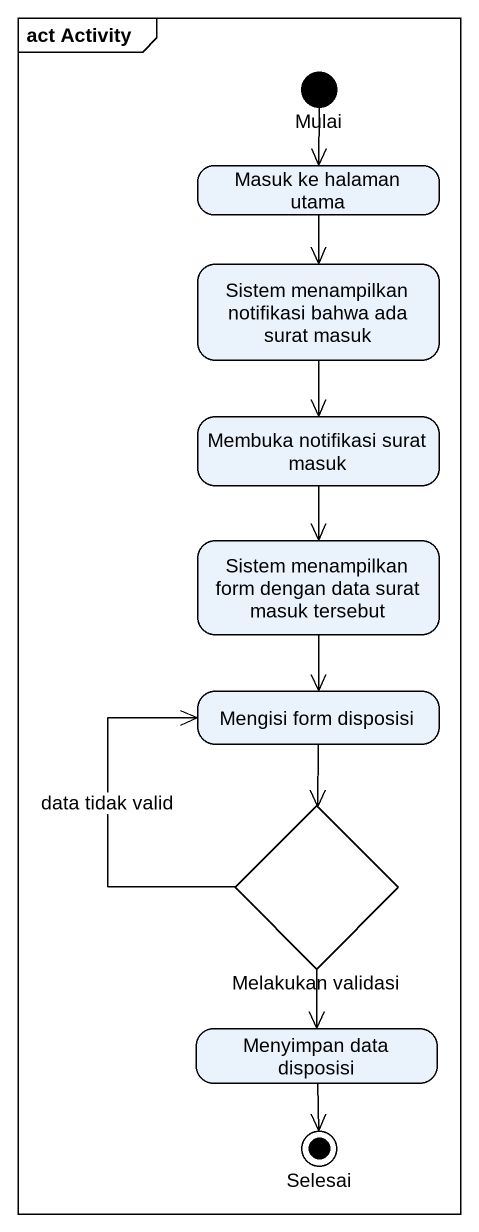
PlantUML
@startuml
mainframe act Activity
hide empty description
state Mulai <<start>>
state "Masuk ke halaman utama" as Masuk_ke_halaman_utama
state "Sistem menampilkan notifikasi bahwa ada surat masuk" as Sistem_menampilkan
state "Membuka notifikasi surat masuk" as Membuka_notifikasi_surat
state "Sistem menampilkan form dengan data surat masuk tersebut" as Sistem_menampilkan_form
state "Mengisi form disposisi" as Mengisi_form_disposisi
state "Melakukan validasi" as Melakukan_validasi <<choice>>
state "Menyimpan data disposisi" as Menyimpan_data_disposisi
state Selesai <<end>>
Mulai --> Masuk_ke_halaman_utama
Masuk_ke_halaman_utama --> Sistem_menampilkan
Sistem_menampilkan --> Membuka_notifikasi_surat
Membuka_notifikasi_surat --> Sistem_menampilkan_form
Sistem_menampilkan_form --> Mengisi_form_disposisi
Mengisi_form_disposisi --> Melakukan_validasi
Melakukan_validasi -up-> Mengisi_form_disposisi : data tidak valid
Melakukan_validasi --> Menyimpan_data_disposisi
Menyimpan_data_disposisi --> Selesai
@enduml
